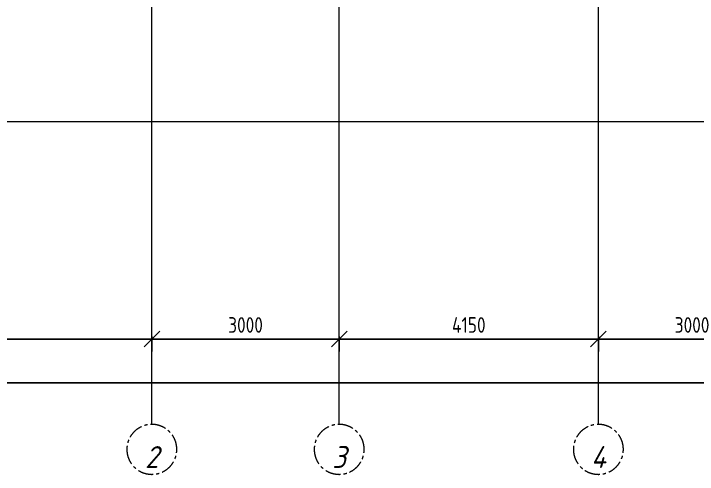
# Model space of a CAD drawing. Header units: millimetres. Extents: x 504091 to 2165846, y 135022 to 442887.
# Drawn here: x 703645 to 714592, y 262523 to 269905 of the extents above; entities that cross this region are included whole.
import ezdxf

# ---------------------------------------------------------------- set-up
doc = ezdxf.new("R2010")
doc.units = ezdxf.units.MM
doc.linetypes.add('ADSK_Линия сетки', pattern=[25, 20, -2.5, 0, -2.5])
doc.linetypes.add('осеваяX2', pattern=[4, 2.5, -0.5, 0.5, -0.5])
doc.layers.get('Defpoints').update_dxf_attribs({"color": 255})
doc.layers.add('Оси', color=165, linetype='осеваяX2', lineweight=13)
doc.styles.add('GOST 2.304_new', font='isocpeur.ttf', dxfattribs={"width": 0.9, "oblique": 15})
doc.styles.add('ГОСТ 2.304', font='CS_Gost2304.shx')
doc.dimstyles.new('СПДС', dxfattribs={"dimscale": 100, "dimtxt": 2.5, "dimasz": 2.5, "dimexe": 2, "dimexo": 0.625, "dimgap": 1, "dimtad": 1, "dimdec": 0, "dimrnd": 5, "dimtxsty": 'ГОСТ 2.304', "dimblk": 'OBLIQUE', "dimcen": 2.5, "dimdle": 2, "dimadec": 0, "dimazin": 2, "dimtfac": 0.75, "dimtdec": 0, "dimtmove": 1, "dimatfit": 3, "dimfxl": 0, "dimtolj": 1, "dimarcsym": 0})

# ---------------------------------------------------------------- blocks, each defined once
blk = doc.blocks.new('Ось сетки - Круг_Ø8 мм-8258-План 1-го этажа')
at = {"layer": 'Оси', "lineweight": 20}
for start, end in [(360, 180), (180, 360)]:
    blk.add_arc((0, 0), 4, start, end, dxfattribs=at)
blk = doc.blocks.new('_Oblique')
at = {"color": 0, "linetype": 'ByBlock', "lineweight": -2}
blk.add_line((-0.5, -0.5), (0.5, 0.5), dxfattribs=at)
blk = doc.blocks.new('*D855')
at = {"color": 0, "lineweight": -2, "transparency": 16777216}
for p, q in [((699158, 263992), (761408, 263992)), ((699358, 264030), (699358, 263792)), ((761208, 264030), (761208, 263792))]:
    blk.add_line(p, q, dxfattribs=at)
at = {"layer": 'Defpoints', "color": 0, "lineweight": 20, "transparency": 16777216}
for p in [(699358, 264092), (761208, 264092), (761208, 263992)]:
    blk.add_point(p, dxfattribs=at)
at = {"color": 0, "lineweight": -2, "transparency": 16777216, "xscale": 250, "yscale": 250, "zscale": 250, "rotation": 180}
blk.add_blockref('_Oblique', (699358, 263992), dxfattribs=at)
at = {"color": 0, "lineweight": -2, "transparency": 16777216, "xscale": 250, "yscale": 250, "zscale": 250}
blk.add_blockref('_Oblique', (761208, 263992), dxfattribs=at)
at = {"color": 0, "lineweight": 25, "transparency": 16777216, "insert": (730283, 264217), "char_height": 250, "width": 291.93, "attachment_point": 5, "style": 'ГОСТ 2.304', "bg_fill": 3, "box_fill_scale": 1.1, "bg_fill_color": 256, "bg_fill_true_color": 13158600, "bg_fill_transparency": 0}
blk.add_mtext('\\A1;61850', dxfattribs=at)
blk = doc.blocks.new('*D857')
at = {"color": 0, "lineweight": -2, "transparency": 16777216}
for p, q in [((699158, 264692), (706058, 264692)), ((699358, 264730), (699358, 264492)), ((705858, 264730), (705858, 264492))]:
    blk.add_line(p, q, dxfattribs=at)
at = {"layer": 'Defpoints', "color": 0, "lineweight": 20, "transparency": 16777216}
for p in [(699358, 264792), (705858, 264792), (705858, 264692)]:
    blk.add_point(p, dxfattribs=at)
at = {"color": 0, "lineweight": -2, "transparency": 16777216, "xscale": 250, "yscale": 250, "zscale": 250, "rotation": 180}
blk.add_blockref('_Oblique', (699358, 264692), dxfattribs=at)
at = {"color": 0, "lineweight": -2, "transparency": 16777216, "xscale": 250, "yscale": 250, "zscale": 250}
blk.add_blockref('_Oblique', (705858, 264692), dxfattribs=at)
at = {"color": 0, "lineweight": 25, "transparency": 16777216, "insert": (702608, 264917), "char_height": 250, "width": 248.31, "attachment_point": 5, "style": 'ГОСТ 2.304', "bg_fill": 3, "box_fill_scale": 1.1, "bg_fill_color": 256, "bg_fill_true_color": 13158600, "bg_fill_transparency": 0}
blk.add_mtext('\\A1;6500', dxfattribs=at)
blk = doc.blocks.new('*D858')
at = {"color": 0, "lineweight": -2, "transparency": 16777216}
for p, q in [((705658, 264692), (709058, 264692)), ((705858, 264730), (705858, 264492)), ((708858, 264730), (708858, 264492))]:
    blk.add_line(p, q, dxfattribs=at)
at = {"layer": 'Defpoints', "color": 0, "lineweight": 20, "transparency": 16777216}
for p in [(705858, 264792), (708858, 264792), (708858, 264692)]:
    blk.add_point(p, dxfattribs=at)
at = {"color": 0, "lineweight": -2, "transparency": 16777216, "xscale": 250, "yscale": 250, "zscale": 250, "rotation": 180}
blk.add_blockref('_Oblique', (705858, 264692), dxfattribs=at)
at = {"color": 0, "lineweight": -2, "transparency": 16777216, "xscale": 250, "yscale": 250, "zscale": 250}
blk.add_blockref('_Oblique', (708858, 264692), dxfattribs=at)
at = {"color": 0, "lineweight": 25, "transparency": 16777216, "insert": (707358, 264917), "char_height": 250, "width": 248.31, "attachment_point": 5, "style": 'ГОСТ 2.304', "bg_fill": 3, "box_fill_scale": 1.1, "bg_fill_color": 256, "bg_fill_true_color": 13158600, "bg_fill_transparency": 0}
blk.add_mtext('\\A1;3000', dxfattribs=at)
blk = doc.blocks.new('*D859')
at = {"color": 0, "lineweight": -2, "transparency": 16777216}
for p, q in [((708658, 264692), (713208, 264692)), ((708858, 264730), (708858, 264492)), ((713008, 264730), (713008, 264492))]:
    blk.add_line(p, q, dxfattribs=at)
at = {"layer": 'Defpoints', "color": 0, "lineweight": 20, "transparency": 16777216}
for p in [(708858, 264792), (713008, 264792), (713008, 264692)]:
    blk.add_point(p, dxfattribs=at)
at = {"color": 0, "lineweight": -2, "transparency": 16777216, "xscale": 250, "yscale": 250, "zscale": 250, "rotation": 180}
blk.add_blockref('_Oblique', (708858, 264692), dxfattribs=at)
at = {"color": 0, "lineweight": -2, "transparency": 16777216, "xscale": 250, "yscale": 250, "zscale": 250}
blk.add_blockref('_Oblique', (713008, 264692), dxfattribs=at)
at = {"color": 0, "lineweight": 25, "transparency": 16777216, "insert": (710933, 264917), "char_height": 250, "width": 238.24, "attachment_point": 5, "style": 'ГОСТ 2.304', "bg_fill": 3, "box_fill_scale": 1.1, "bg_fill_color": 256, "bg_fill_true_color": 13158600, "bg_fill_transparency": 0}
blk.add_mtext('\\A1;4150', dxfattribs=at)
blk = doc.blocks.new('*D860')
at = {"color": 0, "lineweight": -2, "transparency": 16777216}
for p, q in [((712808, 264692), (716208, 264692)), ((713008, 264730), (713008, 264492)), ((716008, 264730), (716008, 264492))]:
    blk.add_line(p, q, dxfattribs=at)
at = {"layer": 'Defpoints', "color": 0, "lineweight": 20, "transparency": 16777216}
for p in [(713008, 264792), (716008, 264792), (716008, 264692)]:
    blk.add_point(p, dxfattribs=at)
at = {"color": 0, "lineweight": -2, "transparency": 16777216, "xscale": 250, "yscale": 250, "zscale": 250, "rotation": 180}
blk.add_blockref('_Oblique', (713008, 264692), dxfattribs=at)
at = {"color": 0, "lineweight": -2, "transparency": 16777216, "xscale": 250, "yscale": 250, "zscale": 250}
blk.add_blockref('_Oblique', (716008, 264692), dxfattribs=at)
at = {"color": 0, "lineweight": 25, "transparency": 16777216, "insert": (714508, 264917), "char_height": 250, "width": 248.31, "attachment_point": 5, "style": 'ГОСТ 2.304', "bg_fill": 3, "box_fill_scale": 1.1, "bg_fill_color": 256, "bg_fill_true_color": 13158600, "bg_fill_transparency": 0}
blk.add_mtext('\\A1;3000', dxfattribs=at)
blk = doc.blocks.new('*D868')
at = {"color": 0, "lineweight": -2, "transparency": 16777216}
for p, q in [((699158, 263992), (761408, 263992)), ((699358, 264030), (699358, 263792)), ((761208, 264030), (761208, 263792))]:
    blk.add_line(p, q, dxfattribs=at)
at = {"layer": 'Defpoints', "color": 0, "lineweight": 20, "transparency": 16777216}
for p in [(699358, 264092), (761208, 264092), (761208, 263992)]:
    blk.add_point(p, dxfattribs=at)
at = {"color": 0, "lineweight": -2, "transparency": 16777216, "xscale": 250, "yscale": 250, "zscale": 250, "rotation": 180}
blk.add_blockref('_Oblique', (699358, 263992), dxfattribs=at)
at = {"color": 0, "lineweight": -2, "transparency": 16777216, "xscale": 250, "yscale": 250, "zscale": 250}
blk.add_blockref('_Oblique', (761208, 263992), dxfattribs=at)
at = {"color": 0, "lineweight": 25, "transparency": 16777216, "insert": (730283, 264217), "char_height": 250, "width": 291.93, "attachment_point": 5, "style": 'ГОСТ 2.304', "bg_fill": 3, "box_fill_scale": 1.1, "bg_fill_color": 256, "bg_fill_true_color": 13158600, "bg_fill_transparency": 0}
blk.add_mtext('\\A1;61850', dxfattribs=at)

msp = doc.modelspace()

# ---------------------------------------------------------------- linework, layer by layer
at = {"layer": 'Оси', "linetype": 'ADSK_Линия сетки'}
for p, q in [((705857.643, 263323.4727), (705857.643, 314443.584)), ((708857.643, 263323.4727), (708857.643, 314443.584)), ((713007.643, 263323.4727), (713007.643, 292069.4414)), ((694211.5079, 268178.5198), (737186.0071, 268178.5198))]:
    msp.add_line(p, q, dxfattribs=at)

# ---------------------------------------------------------------- block references
at = {"layer": 'Оси', "lineweight": 20, "xscale": 99.99999999999993, "yscale": 99.99999999999993, "zscale": 99.99999999999993}
for p in [(705857.643, 262923.4727), (708857.643, 262923.4727), (713007.643, 262923.4727)]:
    msp.add_blockref('Ось сетки - Круг_Ø8 мм-8258-План 1-го этажа', p, dxfattribs=at)

# ---------------------------------------------------------------- texts
at = {"layer": 'Оси', "char_height": 350, "attachment_point": 5, "line_spacing_factor": 1.022766, "style": 'GOST 2.304_new'}
for s, insert, width in [('\\pt89.999,180.0015,270.0005,359.9995,449.9985,540.001,630,719.999,810.0015,900.0005,989.9995,1079.9985,1170.001,1260,1349.999,1440.0015,1530.0005,1619.9995,1709.9985,1800.001,1890,1979.999,2070.0015,2160.0005,2249.9995,2339.9985,2430.001,2520,2609.999,2700.0015,2790.0005,2879.9995;2', (705856.8124, 262800.5682), 232.2), ('\\pt89.999,180.0015,270.0005,359.9995,449.9985,540.001,630,719.999,810.0015,900.0005,989.9995,1079.9985,1170.001,1260,1349.999,1440.0015,1530.0005,1619.9995,1709.9985,1800.001,1890,1979.999,2070.0015,2160.0005,2249.9995,2339.9985,2430.001,2520,2609.999,2700.0015,2790.0005,2879.9995;3', (708856.8124, 262800.5682), 225.9), ('\\pt89.999,180.0015,270.0005,359.9995,449.9985,540.001,630,719.999,810.0015,900.0005,989.9995,1079.9985,1170.001,1260,1349.999,1440.0015,1530.0005,1619.9995,1709.9985,1800.001,1890,1979.999,2070.0015,2160.0005,2249.9995,2339.9985,2430.001,2520,2609.999,2700.0015,2790.0005,2879.9995;4', (713007.2624, 262800.5682), 261.9)]:
    msp.add_mtext(s, dxfattribs=dict(at, insert=insert, width=width))

# ---------------------------------------------------------------- next in the draw order: dimensions: what is measured, and where the dimension line sits
at = {"lineweight": 25}
for base, p1, p2, picture, middle in [((705857.643, 264692.216), (699357.643, 264792.2009), (705857.643, 264792.2009), '*D857', (702607.643, 264917.216)), ((761207.643, 263992.216), (699357.643, 264092.2009), (761207.643, 264092.2009), '*D855', (730282.643, 264217.216))]:
    dim = msp.add_linear_dim(base=base, p1=p1, p2=p2, dimstyle='СПДС', dxfattribs=at)
    dim.commit()
    dim.dimension.update_dxf_attribs({"geometry": picture, "text_midpoint": middle})

# ---------------------------------------------------------------- next in the draw order: dimensions: what is measured, and where the dimension line sits
for base, p1, p2, picture, middle in [((708857.643, 264692.216), (705857.643, 264792.2009), (708857.643, 264792.2009), '*D858', (707357.643, 264917.216)), ((761207.643, 263992.216), (699357.643, 264092.2009), (761207.643, 264092.2009), '*D868', (730282.643, 264217.216))]:
    dim = msp.add_linear_dim(base=base, p1=p1, p2=p2, dimstyle='СПДС', dxfattribs=at)
    dim.commit()
    dim.dimension.update_dxf_attribs({"geometry": picture, "text_midpoint": middle})

# ---------------------------------------------------------------- next in the draw order: dimensions: what is measured, and where the dimension line sits
dim = msp.add_linear_dim(base=(713007.643, 264692.216), p1=(708857.643, 264792.2009), p2=(713007.643, 264792.2009), dimstyle='СПДС', dxfattribs=at)
dim.commit()
dim.dimension.update_dxf_attribs({"geometry": '*D859', "text_midpoint": (710932.643, 264917.216)})

# ---------------------------------------------------------------- next in the draw order: dimensions: what is measured, and where the dimension line sits
dim = msp.add_linear_dim(base=(716007.643, 264692.216), p1=(713007.643, 264792.2009), p2=(716007.643, 264792.2009), dimstyle='СПДС', dxfattribs=at)
dim.commit()
dim.dimension.update_dxf_attribs({"geometry": '*D860', "text_midpoint": (714507.643, 264917.216)})

doc.saveas('drawing.dxf')
